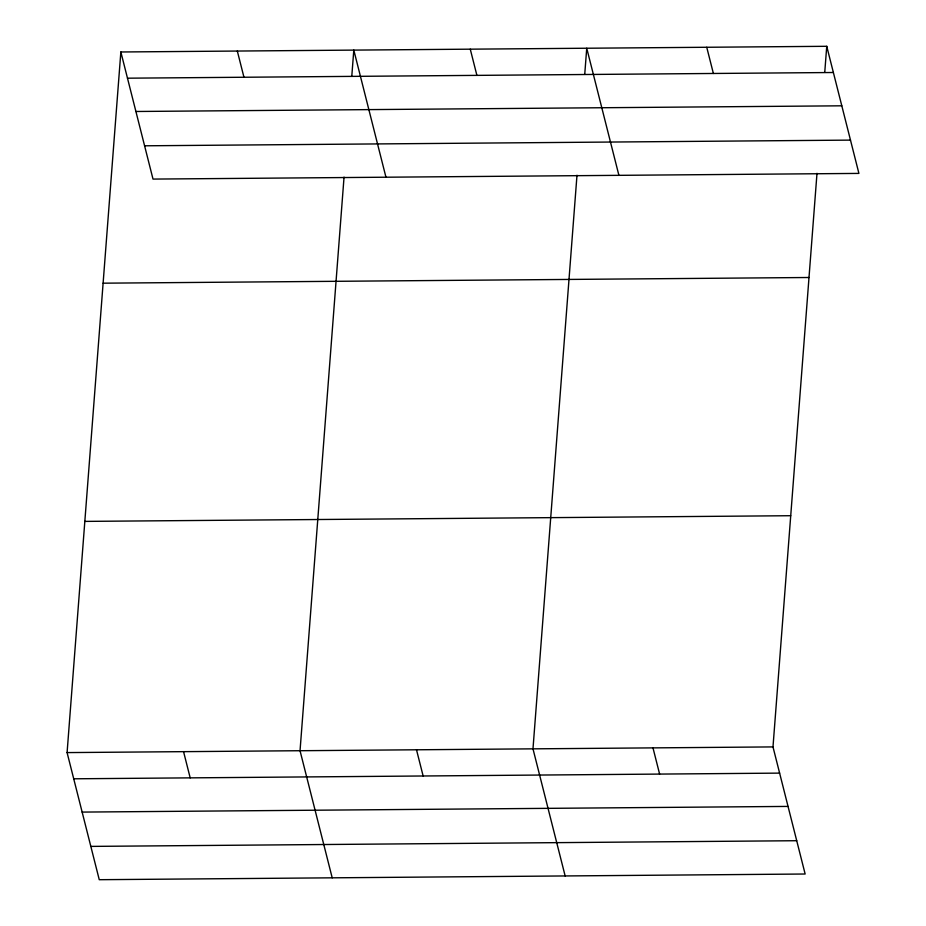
<?xml version="1.0" encoding="UTF-8"?>
<svg xmlns="http://www.w3.org/2000/svg" width="926" height="926" viewBox="0 0 926 926"><rect width="100%" height="100%" fill="white"/><g stroke="black" fill="none" stroke-linecap="round" stroke-linejoin="round"><path stroke-width="1.39" d="M816.998 173.312L772.99 746.912L805.145 874.017L99.256 879.7L67.089 752.595L120.855 51.983L826.744 46.3L858.911 173.405L153.01 179.088L120.855 51.983M344.044 177.121L300.036 750.72L332.202 877.825M351.822 75.793L353.801 50.108L385.957 177.213M576.991 175.245L532.982 748.845L565.149 875.95M584.769 73.918L586.737 48.233L618.904 175.338M824.777 71.985L826.744 46.3M127.475 78.189L833.377 72.506M135.902 111.49L841.803 105.807M144.583 145.799L850.485 140.115M103.11 283.182L809.011 277.499M84.833 521.396L790.723 515.713M67.089 752.595L772.99 746.912M73.721 778.801L779.623 773.117M82.148 812.09L788.049 806.419M90.829 846.399L796.73 840.715M706.746 47.261L713.379 73.478M652.98 747.872L659.613 774.078M470.269 49.171L476.902 75.376M416.503 749.782L423.136 775.988M237.322 51.046L243.955 77.252M183.556 751.657L190.189 777.863"/></g></svg>
